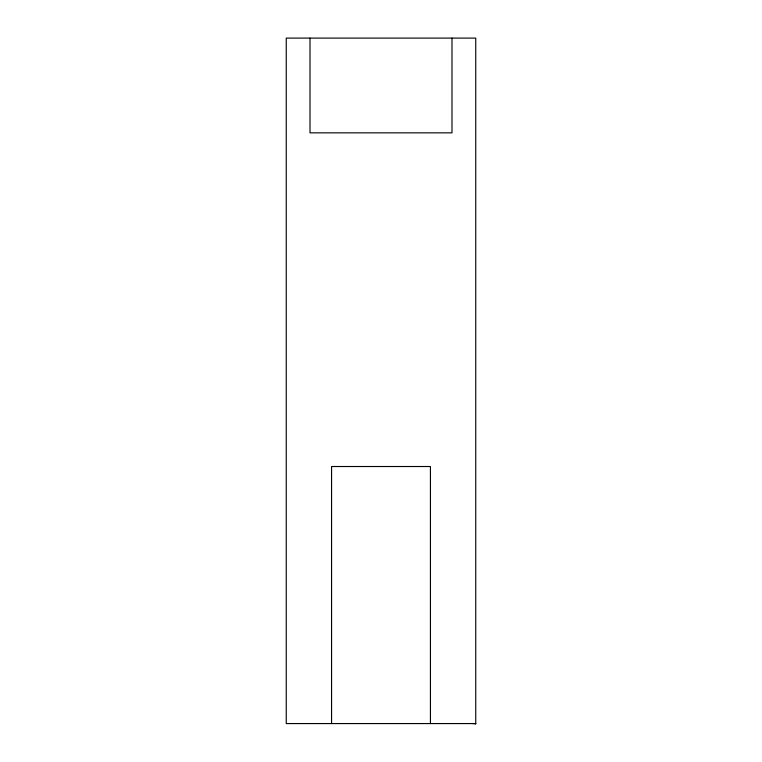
<?xml version="1.0" encoding="UTF-8"?>
<svg xmlns="http://www.w3.org/2000/svg" width="762" height="762" viewBox="0 0 762 762"><rect width="100%" height="100%" fill="white"/><g stroke="black" fill="none" stroke-linecap="round" stroke-linejoin="round"><path stroke-width="1.14" d="M331.565 723.567L331.565 466.515L430.435 466.515L430.435 723.567M472.516 723.567L475.745 723.567L475.745 38.1L286.255 38.1L286.255 723.567L475.745 723.567M475.126 723.9L475.745 723.9M451.99 38.1L451.99 132.845L310.01 132.845L310.01 38.1"/></g></svg>
